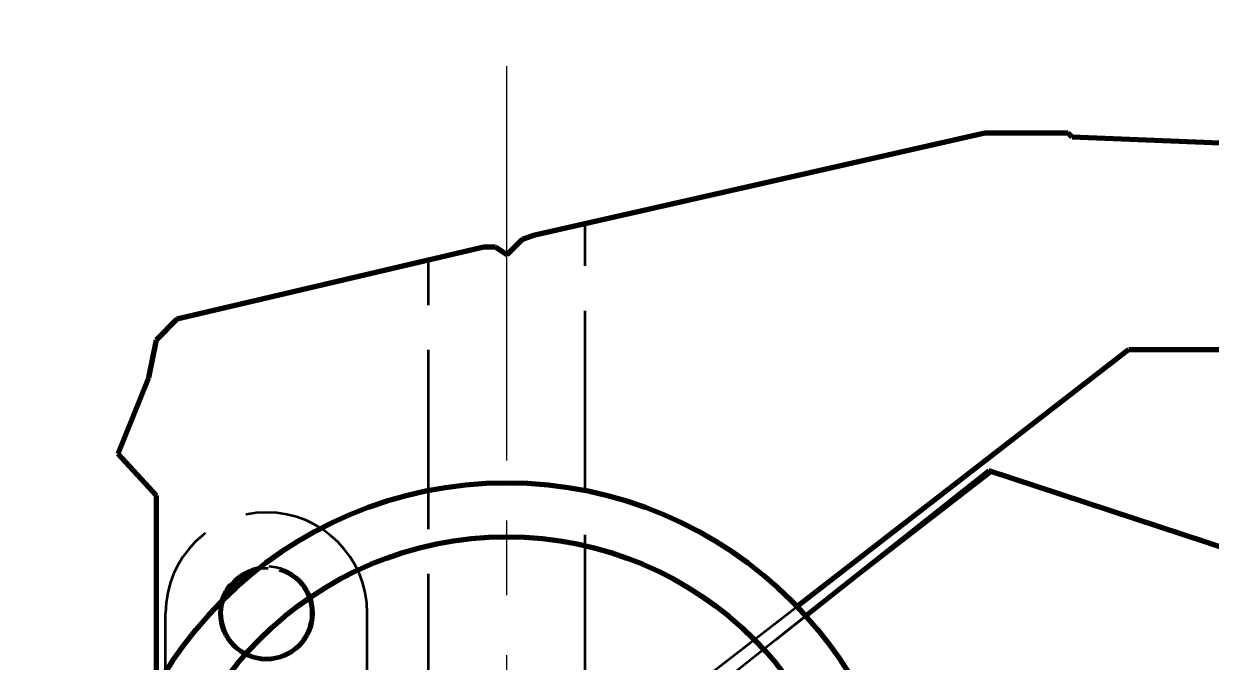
# Model space of a CAD drawing. Header units: millimetres. Extents: x 0 to 2382, y 0 to 420.
# Drawn here: x 147.41 to 173.89, y 363.19 to 377.41 of the extents above; entities that cross this region are included whole.
import ezdxf

# ---------------------------------------------------------------- set-up
doc = ezdxf.new("R2010")
doc.units = ezdxf.units.MM
doc.linetypes.add('IRAM-E-TRAZOS', pattern=[5, 4, -1])
doc.linetypes.add('IRAM-F-TRAZO-PUNTO', pattern=[20, 15, -2, 1, -2])
for name, color, linetype, lineweight in [('01-VISIBLE', 7, 'CONTINUOUS', 70), ('02-OCULTA', 4, 'IRAM-E-TRAZOS', 35), ('03-EJE', 1, 'IRAM-F-TRAZO-PUNTO', 18), ('04-COTA', 3, 'CONTINUOUS', 18), ('08-FINA', 5, 'CONTINUOUS', 18)]:
    doc.layers.add(name, color=color, linetype=linetype, lineweight=lineweight)
doc.styles.add('ISO3098', font='isocpeur.ttf')
doc.dimstyles.new('FLAMA-IRAM', dxfattribs={"dimtxt": 3.5, "dimasz": 3.5, "dimexe": 2, "dimexo": 1.5, "dimgap": 1, "dimtad": 1, "dimdec": 1, "dimtxsty": 'ISO3098', "dimblk": 'IRAM_FLECHA', "dimblk1": 'IRAM_FLECHA', "dimblk2": 'IRAM_FLECHA', "dimcen": 2.5, "dimclrd": 256, "dimclre": 256, "dimclrt": 256, "dimazin": 3, "dimtfac": 1, "dimtmove": 0, "dimatfit": 3, "dimlwd": 18, "dimlwe": 18})

# ---------------------------------------------------------------- blocks, each defined once
blk = doc.blocks.new('IRAM_FLECHA')
blk.add_solid([(0, 0), (-1, 0.125), (-1, -0.125)])

msp = doc.modelspace()

# ---------------------------------------------------------------- linework, layer by layer
at = {"layer": '01-VISIBLE'}
for p, q in [((168.858, 374.971), (158.783, 372.686)), ((170.718, 374.971), (168.858, 374.971)), ((170.803, 374.886), (170.718, 374.971)), ((176.898, 374.631), (170.803, 374.886)), ((158.783, 372.686), (158.528, 372.601)), ((157.678, 372.431), (150.823, 370.821)), ((157.933, 372.431), (157.678, 372.431)), ((158.188, 372.261), (157.933, 372.431)), ((158.528, 372.601), (158.188, 372.261)), ((150.823, 370.821), (150.358, 370.356)), ((150.358, 370.356), (150.188, 369.511)), ((164.667, 364.413), (172.073, 370.146)), ((172.073, 370.146), (205.938, 370.146)), ((150.188, 369.511), (149.508, 367.816)), ((149.508, 367.816), (150.358, 366.886)), ((168.943, 367.436), (164.865, 364.201)), ((174.358, 365.661), (168.943, 367.436)), ((150.358, 366.886), (150.358, 362.603))]:
    msp.add_line(p, q, dxfattribs=at)
msp.add_circle((158.188, 358.166), 7.8, dxfattribs=at)
for centre, radius, start, end in [((158.188, 358.166), 9, 90, -90), ((158.188, 358.166), 9, -90, 90), ((152.823, 364.261), 1, 101.3815, 161.3289)]:
    msp.add_arc(centre, radius, start, end, dxfattribs=at)
at = {"layer": '02-OCULTA'}
for p, q in [((168.858, 374.971), (158.783, 372.686)), ((170.718, 374.971), (168.858, 374.971)), ((170.803, 374.886), (170.718, 374.971)), ((176.898, 374.631), (170.803, 374.886)), ((159.938, 362.012), (159.938, 372.948)), ((158.783, 372.686), (158.528, 372.601)), ((157.678, 372.431), (150.823, 370.821)), ((157.933, 372.431), (157.678, 372.431)), ((158.188, 372.261), (157.933, 372.431)), ((158.528, 372.601), (158.188, 372.261)), ((156.438, 361.137), (156.438, 372.14)), ((150.823, 370.821), (150.358, 370.356)), ((150.358, 370.356), (150.188, 369.511)), ((162.338, 362.611), (172.073, 370.146)), ((172.073, 370.146), (205.938, 370.146)), ((150.188, 369.511), (149.508, 367.816)), ((149.508, 367.816), (150.358, 366.886)), ((168.943, 367.436), (163.183, 362.866)), ((164.198, 363.671), (168.943, 367.436)), ((164.198, 363.671), (168.943, 367.436)), ((169.027, 367.409), (164.198, 363.671)), ((169.027, 367.409), (164.198, 363.671)), ((174.358, 365.661), (168.943, 367.436)), ((168.943, 367.436), (169.027, 367.409)), ((168.943, 367.436), (169.027, 367.409)), ((150.358, 366.886), (150.358, 361.131)), ((162.338, 362.611), (164.667, 364.413)), ((150.573, 360.816), (150.573, 364.261)), ((150.573, 360.816), (150.573, 364.261)), ((150.573, 360.914), (150.573, 364.261)), ((150.573, 360.914), (150.573, 364.261)), ((155.073, 360.816), (155.073, 364.261)), ((155.073, 360.816), (155.073, 364.261)), ((164.865, 364.201), (163.183, 362.866))]:
    msp.add_line(p, q, dxfattribs=at)
for points in [[(158.783, 372.686), (158.976, 372.73), (159.168, 372.773), (159.361, 372.817), (159.553, 372.861), (159.746, 372.904), (159.938, 372.948)], [(159.938, 372.948), (159.746, 372.904), (159.553, 372.861), (159.361, 372.817), (159.168, 372.773), (158.976, 372.73), (158.783, 372.686)], [(158.528, 372.601), (158.571, 372.615), (158.613, 372.629), (158.656, 372.644), (158.698, 372.658), (158.741, 372.672), (158.783, 372.686)], [(158.783, 372.686), (158.741, 372.672), (158.698, 372.658), (158.656, 372.644), (158.613, 372.629), (158.571, 372.615), (158.528, 372.601)], [(157.678, 372.431), (157.472, 372.382), (157.265, 372.334), (157.058, 372.285), (156.852, 372.237), (156.645, 372.188), (156.438, 372.14)], [(156.438, 372.14), (156.645, 372.188), (156.852, 372.237), (157.058, 372.285), (157.265, 372.334), (157.472, 372.382), (157.678, 372.431)], [(157.933, 372.431), (157.891, 372.431), (157.848, 372.431), (157.806, 372.431), (157.763, 372.431), (157.721, 372.431), (157.678, 372.431)], [(157.678, 372.431), (157.721, 372.431), (157.763, 372.431), (157.806, 372.431), (157.848, 372.431), (157.891, 372.431), (157.933, 372.431)], [(157.933, 372.431), (157.976, 372.403), (158.018, 372.374), (158.061, 372.346), (158.103, 372.318), (158.146, 372.289), (158.188, 372.261)], [(158.188, 372.261), (158.146, 372.289), (158.103, 372.318), (158.061, 372.346), (158.018, 372.374), (157.976, 372.403), (157.933, 372.431)], [(158.188, 372.261), (158.245, 372.318), (158.302, 372.374), (158.358, 372.431), (158.415, 372.488), (158.472, 372.544), (158.528, 372.601)], [(158.528, 372.601), (158.472, 372.544), (158.415, 372.488), (158.358, 372.431), (158.302, 372.374), (158.245, 372.318), (158.188, 372.261)]]:
    msp.add_lwpolyline(points, dxfattribs=at)
for centre, radius in [((158.188, 358.166), 9), ((152.823, 364.261), 1.05), ((152.823, 364.261), 1.05), ((152.823, 364.261), 1), ((152.823, 364.261), 1), ((152.823, 364.261), 1)]:
    msp.add_circle(centre, radius, dxfattribs=at)
for radius, start, end in [(2.25, 0, 180), (2.25, 0, 180), (1, 161.3289, 90), (1, 90, 101.3815)]:
    msp.add_arc((152.823, 364.261), radius, start, end, dxfattribs=at)
at = {"layer": '03-EJE'}
for p, q in [((158.188, 168.328), (158.188, 376.471)), ((158.188, 347.666), (158.188, 368.666))]:
    msp.add_line(p, q, dxfattribs=at)
at = {"layer": '08-FINA'}
msp.add_circle((168.188, 363.169), 32.625, dxfattribs=at)

# ---------------------------------------------------------------- dimensions: what is measured, and where the dimension line sits
at = {"layer": '04-COTA'}
msp.add_linear_dim(base=(97.188, 383.971), p1=(97.188, 374.971), p2=(211.823, 374.971), dimstyle='FLAMA-IRAM', override={"dimlfac": 2}, dxfattribs=at).render()

doc.saveas('drawing.dxf')
